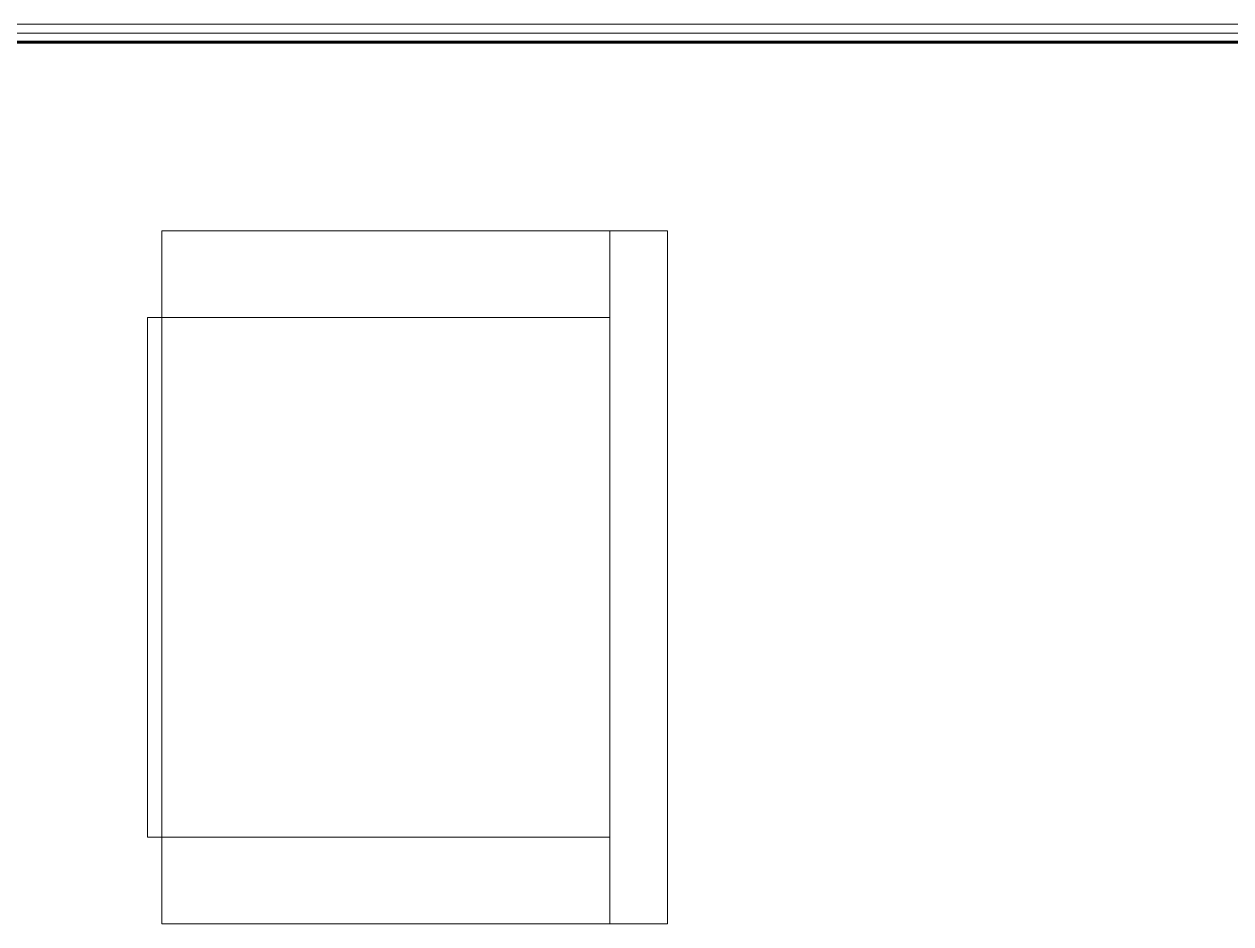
# Model space of a CAD drawing. Header units: inches. Extents: x -4169 to -1846, y 9706 to 12377.
# Drawn here: x -3718.4 to -3634.9, y 11062.1 to 11124.4 of the extents above; entities that cross this region are included whole.
import ezdxf

# ---------------------------------------------------------------- set-up
doc = ezdxf.new("R2010")
doc.units = ezdxf.units.IN
doc.header["$MEASUREMENT"] = 0
for name, color, linetype, lineweight in [('0-1', 7, 'Continuous', 5), ('0-2', 7, 'Continuous', 18), ('A-WALL', 113, 'Continuous', 18), ('A-WALL-PATT-4', 111, 'Continuous', 9), ('I-FURN', 30, 'Continuous', 9), ('I-FURN-1', 250, 'Continuous', 9), ('I-WALL-3', 2, 'Continuous', 60)]:
    doc.layers.add(name, color=color, linetype=linetype, lineweight=lineweight)
pattern_1 = [(0, (0, 0), (20.48, 5.12), [0.845, -14.515, 0.845, -14.515, -81.92]), (0, (0, 0), (20.48, 5.12), [-30.72, 0.845, -29.875, 0.845, -14.515, -35.84]), (0, (0, 0), (20.48, 5.12), [-76.8, 0.845, -9.395, 0.845, -24.755]), (120, (7.68, 2.56), (-14.67405, 15.1762003), [0.845, -14.515, 0.845, -14.515, -81.92]), (120, (7.68, 2.56), (-14.67405, 15.1762003), [-30.72, 0.845, -29.875, 0.845, -14.515, -35.84]), (120, (7.68, 2.56), (-14.67405, 15.1762003), [-76.8, 0.845, -9.395, 0.845, -24.755]), (240, (10.24, 12.8), (-5.80595, -20.2962003), [0.845, -14.515, 0.845, -14.515, -81.92]), (240, (10.24, 12.8), (-5.80595, -20.2962003), [-30.72, 0.845, -29.875, 0.845, -14.515, -35.84]), (240, (10.24, 12.8), (-5.80595, -20.2962003), [-76.8, 0.845, -9.395, 0.845, -24.755])]

# ---------------------------------------------------------------- blocks, each defined once
blk = doc.blocks.new('Couch-Both_Arms-Generic - 2-1352635-ENLARGED RCP - 2ND FLOOR PLAN')
at = {"layer": 'I-FURN'}
for p, q in [((-24, 13.5), (24, 13.5)), ((-18, 13.5), (-24, 13.5)), ((-24, 13.5), (-24, -17.5)), ((18, 13.5), (-18, 13.5)), ((-18, 13.5), (-18, -18.5)), ((-18, -17.5), (-18, 13.5)), ((18, -18.5), (18, 13.5)), ((24, 13.5), (18, 13.5)), ((18, 13.5), (18, -17.5)), ((24, -17.5), (24, 13.5)), ((-24, -17.5), (-18, -17.5)), ((18, -17.5), (24, -17.5)), ((-18, -18.5), (18, -18.5))]:
    blk.add_line(p, q, dxfattribs=at)
at = {"layer": 'I-FURN-1'}
for p, q in [((24, 17.5), (-24, 17.5)), ((-24, 17.5), (-24, -17.5)), ((24, -17.5), (24, 17.5)), ((-24, -17.5), (24, -17.5))]:
    blk.add_line(p, q, dxfattribs=at)
blk = doc.blocks.new('CTR - 1st Phase - Unit Layouts_rvt-1-ENLARGED RCP - 2ND FLOOR PLAN')
at = {"layer": '0-2', "rotation": 270.0000000000348}
blk.add_blockref('Couch-Both_Arms-Generic - 2-1352635-ENLARGED RCP - 2ND FLOOR PLAN', (-3691.402, 11086.114), dxfattribs=at)

msp = doc.modelspace()

# ---------------------------------------------------------------- hatches: boundary and pattern name
at = {"layer": 'A-WALL-PATT-4'}
h = msp.add_hatch(dxfattribs=at)
h.set_pattern_fill('FP_1', color=256, style=0, pattern_type=2)
h.set_pattern_definition(pattern_1)
h.paths.add_polyline_path([(-3852.474, 11123.814), (-3487.299, 11123.814), (-3487.299, 11124.439), (-3852.474, 11124.439)], flags=0)
h = msp.add_hatch(dxfattribs=at)
h.set_pattern_fill('FP_1', color=256, style=0, pattern_type=2)
h.set_pattern_definition(pattern_1)
h.paths.add_polyline_path([(-3497.95, 11123.189), (-3487.924, 11123.189), (-3487.924, 11123.814), (-3605.549, 11123.814), (-3605.549, 11123.189), (-3499.174, 11123.189)], flags=0)
h.paths.add_polyline_path([(-3852.474, 11123.189), (-3610.299, 11123.189), (-3610.299, 11123.814), (-3852.474, 11123.814)], flags=0)

# ---------------------------------------------------------------- linework, layer by layer
at = {"layer": 'A-WALL'}
for p, q in [((-3852.474, 11124.439), (-3486.674, 11124.439)), ((-3852.474, 11123.814), (-3487.299, 11123.814))]:
    msp.add_line(p, q, dxfattribs=at)
at = {"layer": 'I-WALL-3'}
msp.add_line((-3487.924, 11123.189), (-3728.412, 11123.189), dxfattribs=at)

# ---------------------------------------------------------------- block references
at = {"layer": '0-1'}
msp.add_blockref('CTR - 1st Phase - Unit Layouts_rvt-1-ENLARGED RCP - 2ND FLOOR PLAN', (0, 0), dxfattribs=at)

doc.saveas('drawing.dxf')
